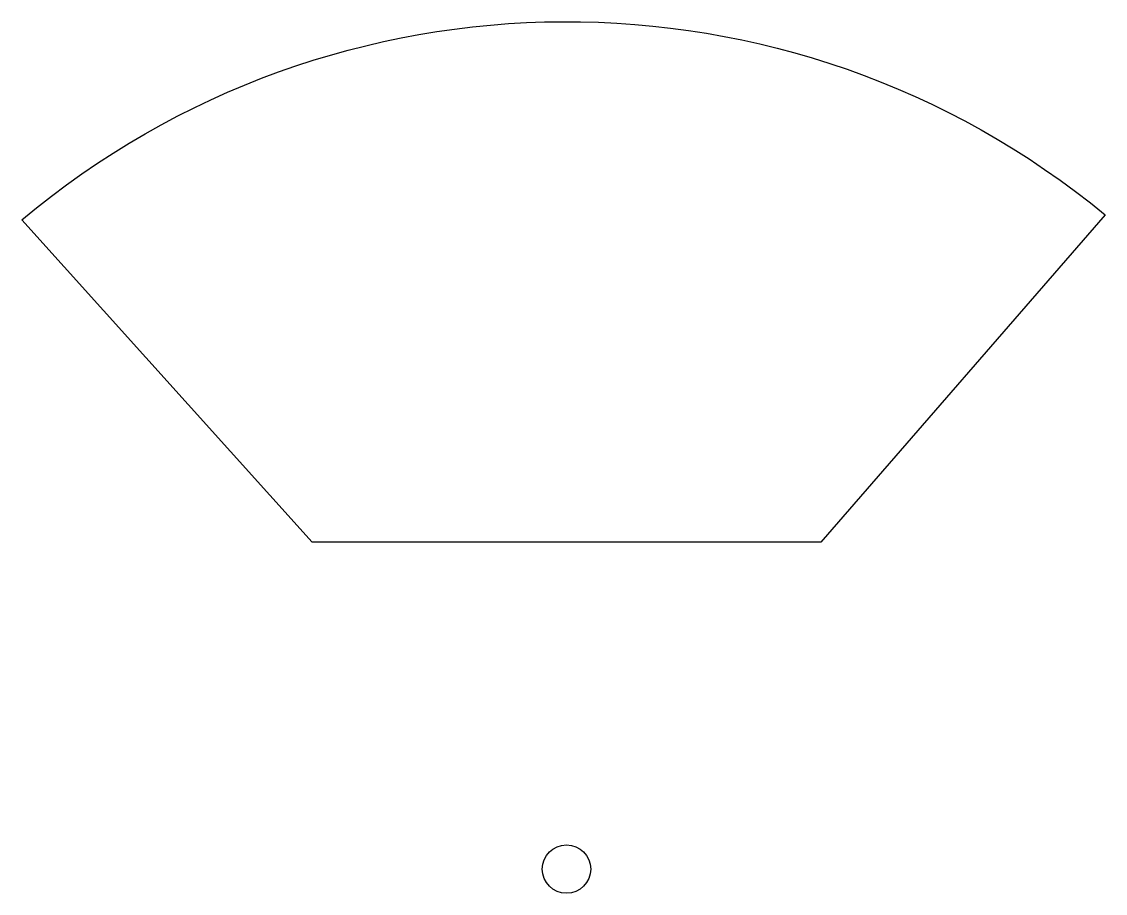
# Model space of a CAD drawing. Header units: millimetres. Extents: x -90 to 89, y -4 to 140.
import ezdxf

# ---------------------------------------------------------------- set-up
doc = ezdxf.new("R2010")
doc.units = ezdxf.units.MM

msp = doc.modelspace()

# ---------------------------------------------------------------- linework, layer by layer
msp.add_lwpolyline([(-90, 107.24, -0.361394), (89, 108.07), (42, 54), (-42, 54)], format="xyb", close=True)
msp.add_circle((0, 0), 4)

doc.saveas('drawing.dxf')
